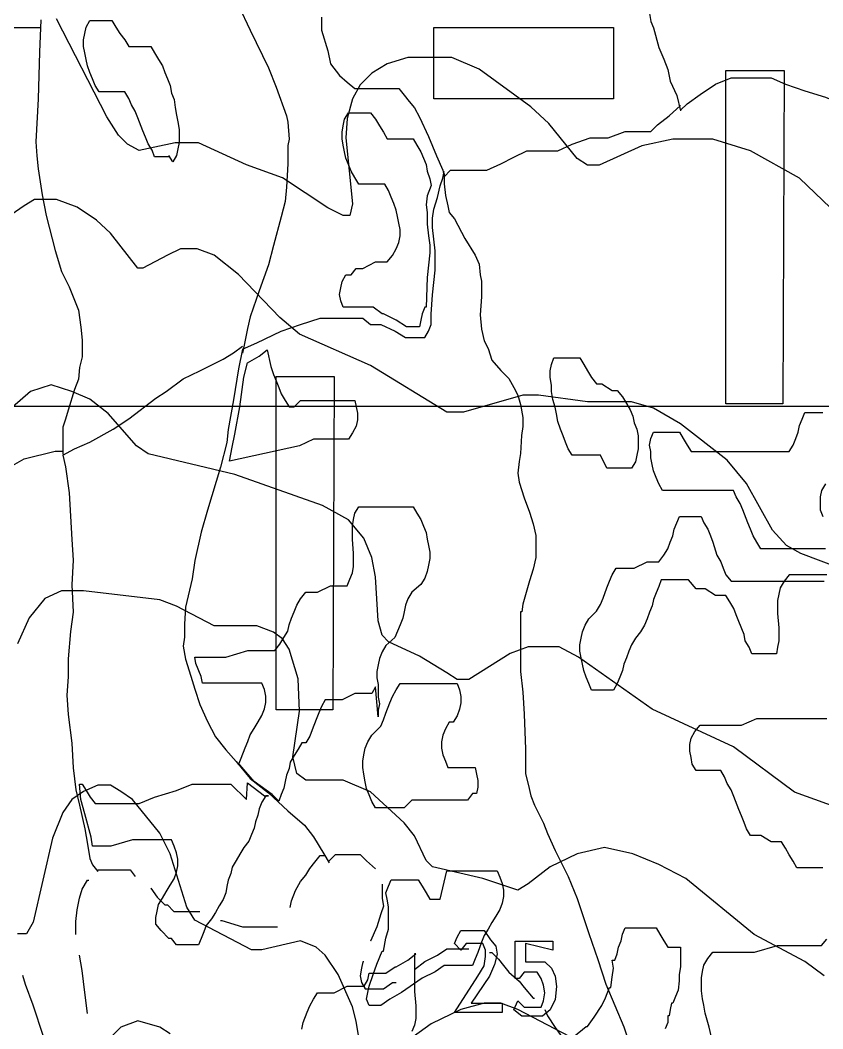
# Model space of a CAD drawing. Extents: x -0.82 to 6.83, y -0.63 to 7.9.
# Drawn here: x 1.9096 to 2.237, y 5.994 to 6.4056 of the extents above; entities that cross this region are included whole.
import ezdxf

# ---------------------------------------------------------------- set-up
doc = ezdxf.new("R2010")
doc.units = 0
for name, color, linetype in [('Grid', 7, 'CONTINUOUS'), ('roads', 7, 'CONTINUOUS'), ('topo', 7, 'CONTINUOUS'), ('topo_grid', 7, 'CONTINUOUS'), ('water', 7, 'CONTINUOUS'), ('white', 7, 'CONTINUOUS')]:
    doc.layers.add(name, color=color, linetype=linetype)

msp = doc.modelspace()

# ---------------------------------------------------------------- linework, layer by layer
at = {"layer": 'Grid', "color": 1}
for points in [[(2.101481, 6.030353), (2.10359, 6.027707), (2.104116, 6.024532), (2.10306, 6.020299), (2.100952, 6.015536), (2.093571, 6.004424), (2.106225, 6.004424), (2.106225, 6.00072), (2.086718, 6.00072), (2.086718, 6.00072), (2.096208, 6.015536), (2.098843, 6.01977), (2.09937, 6.023474), (2.09937, 6.02612), (2.098314, 6.028765), (2.096732, 6.028765), (2.094623, 6.028765), (2.09146, 6.028765), (2.089351, 6.02612), (2.086716, 6.028765), (2.087769, 6.031411), (2.089351, 6.034057), (2.091987, 6.034057), (2.094622, 6.034057), (2.09884, 6.034057)], [(2.115716, 6.028765), (2.115716, 6.021357), (2.117298, 6.021357), (2.119933, 6.021357), (2.123624, 6.021357), (2.12626, 6.018711), (2.127842, 6.015536), (2.128368, 6.011303), (2.127842, 6.006011), (2.125733, 6.001778), (2.12257, 5.999132), (2.118352, 5.999132), (2.114134, 5.999132), (2.11097, 6.001778), (2.112552, 6.005482), (2.115188, 6.002836), (2.117823, 6.002836), (2.120461, 6.002836), (2.12204, 6.002836), (2.123096, 6.005482), (2.123623, 6.008657), (2.123096, 6.011832), (2.12204, 6.014478), (2.120461, 6.017124), (2.117823, 6.017124), (2.115188, 6.017124), (2.113079, 6.014478), (2.111497, 6.014478), (2.111497, 6.029824), (2.126788, 6.029824), (2.126788, 6.02612)]]:
    msp.add_lwpolyline(points, close=True, dxfattribs=at)
at = {"layer": 'roads', "color": 7}
for points in [[(1.882141, 6.608759), (1.883197, 6.555498), (1.884779, 6.466386), (1.885305, 6.420005), (1.885832, 6.41048), (1.886361, 6.407834), (1.886888, 6.405188), (1.890051, 6.402542), (1.894269, 6.402542), (1.901123, 6.402542), (1.911141, 6.402542), (1.917994, 6.402542)], [(2.165279, 6.474826), (2.165279, 6.466889), (2.165806, 6.436303), (2.165806, 6.418841), (2.165806, 6.415136), (2.166332, 6.408257), (2.166859, 6.405082), (2.167914, 6.402436), (2.170023, 6.394499), (2.172132, 6.389736), (2.173711, 6.385503), (2.174767, 6.380741), (2.177402, 6.37492), (2.178985, 6.36857)], [(1.998665, 6.411565), (2.003411, 6.40151), (2.010792, 6.386165), (2.013956, 6.378227), (2.018173, 6.366585), (2.018699, 6.36394), (2.019226, 6.35706), (2.018699, 6.354415), (2.018699, 6.347006), (2.018173, 6.337481), (2.017646, 6.33166), (2.016064, 6.32531), (2.012901, 6.313669), (2.010793, 6.305731), (2.007102, 6.295148), (2.003412, 6.284565), (2.002356, 6.279802), (2.0013, 6.27504), (2.000247, 6.269748)], [(1.917995, 6.405744), (1.917468, 6.392515), (1.916942, 6.373465), (1.915886, 6.356002), (1.916413, 6.350181), (1.916939, 6.34489), (1.918522, 6.334306), (1.920104, 6.32584), (1.923795, 6.311552), (1.92643, 6.303085), (1.929593, 6.296735), (1.933284, 6.28721), (1.93434, 6.280331), (1.934866, 6.27504), (1.934866, 6.270806), (1.934866, 6.26816), (1.93381, 6.263927), (1.933284, 6.259165), (1.931702, 6.254931), (1.929067, 6.246465), (1.928013, 6.24276), (1.926958, 6.239585), (1.926958, 6.234823), (1.926958, 6.231119), (1.926958, 6.231119), (1.926958, 6.228473)], [(2.03241, 6.406802), (2.03241, 6.40151), (2.035045, 6.393044), (2.036101, 6.387752), (2.039791, 6.38299), (2.042955, 6.380344), (2.046118, 6.377698), (2.049809, 6.377698), (2.055609, 6.377698), (2.061408, 6.377698), (2.064046, 6.377698), (2.066155, 6.375052), (2.068263, 6.372406), (2.070372, 6.36976), (2.072483, 6.366056), (2.076174, 6.358119), (2.079337, 6.350181), (2.081973, 6.34436), (2.082499, 6.341715), (2.085134, 6.34436), (2.088299, 6.34436), (2.091988, 6.34436), (2.097262, 6.34436), (2.099897, 6.34436), (2.105697, 6.347006), (2.110969, 6.349652), (2.116242, 6.352298), (2.119932, 6.352298), (2.124151, 6.352298), (2.1289, 6.352298), (2.1347, 6.354944), (2.142081, 6.35759), (2.149463, 6.35759), (2.156317, 6.360235), (2.161589, 6.360235), (2.164753, 6.360235), (2.166862, 6.360235), (2.169497, 6.362881), (2.174242, 6.366585), (2.178987, 6.370819)], [(2.178987, 6.368861), (2.181622, 6.371507), (2.186895, 6.375211), (2.193222, 6.379444), (2.199549, 6.38209), (2.203239, 6.38209), (2.20693, 6.38209), (2.210621, 6.38209), (2.215893, 6.38209), (2.221693, 6.379444), (2.229602, 6.376798), (2.238038, 6.374153), (2.247001, 6.370448), (2.258073, 6.367273), (2.262818, 6.364628), (2.270727, 6.364628), (2.277058, 6.364628), (2.282331, 6.367273), (2.287603, 6.367273)], [(2.000247, 6.271309), (2.006047, 6.273955), (2.016065, 6.278717), (2.023973, 6.281363), (2.031882, 6.284009), (2.036627, 6.284009), (2.041373, 6.284009), (2.045591, 6.284009), (2.049281, 6.284009), (2.052445, 6.281363), (2.056663, 6.281363), (2.062462, 6.278717), (2.06668, 6.276071), (2.070371, 6.276071), (2.07248, 6.276071), (2.074588, 6.276071), (2.076171, 6.278717), (2.077224, 6.281363), (2.077224, 6.285596), (2.07775, 6.293534), (2.078806, 6.303588), (2.078806, 6.307821), (2.078806, 6.311526), (2.078279, 6.316288), (2.077753, 6.321051), (2.077753, 6.324755), (2.078279, 6.328459), (2.079862, 6.333221), (2.080915, 6.337984), (2.081968, 6.341159), (2.082497, 6.343805)], [(2.082499, 6.343011), (2.082499, 6.338778), (2.083025, 6.334015), (2.084081, 6.329782), (2.084608, 6.327136), (2.086716, 6.32449), (2.090934, 6.316553), (2.095153, 6.309674), (2.096735, 6.305969), (2.097261, 6.301736), (2.097788, 6.29909), (2.097788, 6.295915), (2.097788, 6.29274), (2.097261, 6.285332), (2.097788, 6.279511), (2.098841, 6.274749), (2.100423, 6.271574), (2.102005, 6.266811), (2.105696, 6.262578), (2.10886, 6.259403), (2.110969, 6.255699), (2.112551, 6.252524), (2.113607, 6.248819), (2.11466, 6.243528), (2.11466, 6.239824), (2.114133, 6.236119), (2.113607, 6.228711), (2.11308, 6.225536), (2.112554, 6.220774), (2.11308, 6.217069), (2.115189, 6.210719), (2.117298, 6.204899), (2.11888, 6.200136), (2.119933, 6.195374), (2.119933, 6.192728), (2.119933, 6.189024), (2.119933, 6.186378), (2.11888, 6.181615), (2.117298, 6.176853), (2.114662, 6.167328), (2.114136, 6.164153), (2.113609, 6.164153), (2.113609, 6.158861), (2.113609, 6.154099), (2.113609, 6.144574), (2.113609, 6.139811), (2.114662, 6.131344), (2.115189, 6.122349), (2.115715, 6.108061), (2.115715, 6.098007), (2.116771, 6.093774), (2.117824, 6.089011), (2.119406, 6.085307), (2.123097, 6.077899), (2.124679, 6.073665), (2.127843, 6.066786), (2.133115, 6.056203), (2.136806, 6.047207), (2.141551, 6.032919), (2.145242, 6.022336), (2.148405, 6.012282), (2.155787, 5.994819), (2.15895, 5.985294)], [(1.926959, 6.228076), (1.931704, 6.230722), (1.938031, 6.233368), (1.947521, 6.238659), (1.953848, 6.242893), (1.96492, 6.251359), (1.969138, 6.254005), (1.975992, 6.259297), (1.982847, 6.262472), (1.992337, 6.267234), (1.996555, 6.26988), (2.000246, 6.272526)], [(2.000247, 6.271309), (1.998665, 6.263371), (1.996556, 6.250671), (1.994447, 6.238501), (1.993921, 6.233209), (1.991286, 6.223155), (1.986014, 6.205692), (1.983376, 6.196696), (1.98074, 6.185055), (1.979687, 6.177646), (1.977049, 6.166005), (1.976523, 6.159126), (1.976523, 6.153834), (1.975996, 6.15013), (1.977052, 6.144838), (1.979161, 6.137959), (1.980743, 6.132667), (1.982852, 6.126317), (1.986015, 6.119438), (1.989178, 6.113088), (1.993396, 6.107796), (1.997614, 6.103034), (2.003414, 6.096155), (2.010795, 6.090334), (2.018704, 6.082926), (2.025558, 6.077105), (2.029249, 6.072342), (2.033467, 6.065463), (2.035576, 6.061759)], [(1.906395, 6.223922), (1.91114, 6.226568), (1.923794, 6.229743), (1.926958, 6.229743)], [(1.926958, 6.228076), (1.928014, 6.223314), (1.929596, 6.21273), (1.930122, 6.203205), (1.930649, 6.19368), (1.931175, 6.185214), (1.930649, 6.175159), (1.931175, 6.164047), (1.93012, 6.156109), (1.929067, 6.144997), (1.929067, 6.137589), (1.92854, 6.13018), (1.929067, 6.122243), (1.930646, 6.110601), (1.931175, 6.100547), (1.932229, 6.091551), (1.933811, 6.085201), (1.935919, 6.075676), (1.936973, 6.069326), (1.938028, 6.063505), (1.939081, 6.060859), (1.94119, 6.058214)], [(2.019756, 6.043529), (2.020282, 6.046175), (2.021865, 6.050408), (2.023973, 6.054113), (2.026082, 6.056758), (2.027662, 6.059404), (2.02977, 6.06205), (2.031879, 6.064696), (2.033988, 6.064696)], [(2.035574, 6.062526), (2.038209, 6.065172), (2.041372, 6.065172), (2.046118, 6.065172), (2.048227, 6.065172), (2.050865, 6.062526), (2.054555, 6.059351)], [(1.941195, 6.058822), (1.944358, 6.058822), (1.948049, 6.058822), (1.950158, 6.058822), (1.954376, 6.058822), (1.956484, 6.056176)], [(1.932231, 6.03247), (1.932231, 6.037761), (1.932757, 6.042524), (1.93381, 6.047286), (1.934866, 6.05099), (1.936975, 6.054695), (1.937501, 6.054695)], [(1.962812, 6.05144), (1.962812, 6.05144), (1.965447, 6.047736), (1.968611, 6.044561), (1.969664, 6.044561), (1.972299, 6.041915), (1.975463, 6.041915), (1.981263, 6.041915), (1.982845, 6.041915)], [(2.057191, 6.053028), (2.057191, 6.050382), (2.057191, 6.047207), (2.057718, 6.044032), (2.056664, 6.040857), (2.055082, 6.035565), (2.052447, 6.029744), (2.052447, 6.029744)], [(1.991284, 6.038264), (1.991811, 6.038264), (2.000247, 6.035618), (2.004992, 6.035618), (2.00921, 6.035618), (2.012373, 6.035618), (2.013956, 6.035618), (2.014482, 6.035618)], [(2.070373, 6.018235), (2.074591, 6.02141), (2.079863, 6.024056), (2.083554, 6.026702), (2.086717, 6.026702), (2.090408, 6.026702), (2.092517, 6.026702)], [(1.936977, 6.000296), (1.935921, 6.008763), (1.934868, 6.017759), (1.933813, 6.024109)], [(2.100954, 6.025088), (2.102007, 6.025088), (2.104645, 6.022442), (2.106754, 6.019796), (2.108863, 6.01715), (2.113081, 6.013446), (2.115189, 6.0108), (2.11888, 6.006567), (2.119407, 6.006567)], [(2.04981, 6.021384), (2.049283, 6.021384), (2.048757, 6.018738), (2.048228, 6.015563), (2.048757, 6.012917), (2.050336, 6.010271), (2.053501, 6.010271), (2.055609, 6.010271), (2.057718, 6.010271), (2.061408, 6.012917), (2.06299, 6.012917)], [(2.123626, 6.001884), (2.124679, 5.999238), (2.127843, 5.994475), (2.130478, 5.990771), (2.132587, 5.987596), (2.135222, 5.983892), (2.137331, 5.981246)]]:
    msp.add_lwpolyline(points, dxfattribs=at)
at = {"layer": 'topo', "color": 2}
for points in [[(2.240154, 6.328988), (2.2275, 6.341159), (2.207465, 6.352271), (2.192174, 6.357034), (2.17583, 6.357034), (2.163172, 6.354388), (2.145773, 6.346451), (2.141024, 6.346451), (2.136806, 6.349096), (2.125207, 6.363384), (2.117826, 6.370263), (2.096736, 6.385609), (2.085664, 6.390371), (2.077228, 6.390371), (2.067737, 6.390371), (2.059301, 6.387726), (2.052974, 6.384021), (2.048229, 6.379259), (2.045066, 6.373438), (2.042957, 6.365501), (2.042431, 6.357563), (2.045066, 6.330655), (2.04401, 6.325893), (2.041375, 6.325893), (2.035048, 6.329068), (2.016595, 6.341238), (2.001832, 6.34653), (1.982319, 6.355526), (1.972829, 6.355526), (1.958066, 6.352351), (1.953321, 6.354997), (1.94963, 6.358701), (1.944885, 6.366109), (1.924322, 6.406194)], [(2.251751, 6.178996), (2.228025, 6.187992), (2.222225, 6.191167), (2.216425, 6.197517), (2.205881, 6.216567), (2.197972, 6.226092), (2.178991, 6.240908), (2.167919, 6.247258), (2.158951, 6.249904), (2.141025, 6.249904), (2.12099, 6.25255), (2.114663, 6.25255), (2.090409, 6.245671), (2.083555, 6.245671), (2.052448, 6.264721), (2.023449, 6.277421), (2.015541, 6.2843), (1.998669, 6.301763), (1.988651, 6.3097), (1.981792, 6.312346), (1.974938, 6.312346), (1.969666, 6.3097), (1.959648, 6.304408), (1.957539, 6.304408), (1.946467, 6.318696), (1.940667, 6.323988), (1.932759, 6.329279), (1.924323, 6.332454), (1.91536, 6.332454), (1.911142, 6.329808), (1.905869, 6.326104)], [(2.251751, 6.081047), (2.225388, 6.090572), (2.200608, 6.109093), (2.167391, 6.124439), (2.137334, 6.145605), (2.129425, 6.149839), (2.123626, 6.149839), (2.116771, 6.149839), (2.10939, 6.147193), (2.092518, 6.13661), (2.087773, 6.13661), (2.083555, 6.139255), (2.072483, 6.146135), (2.059829, 6.151955), (2.057194, 6.154601), (2.055612, 6.160422), (2.054559, 6.178414), (2.052976, 6.186351), (2.049812, 6.194289), (2.043485, 6.201697), (2.03294, 6.207518), (1.997088, 6.220218), (1.961758, 6.228685), (1.957013, 6.23186), (1.945413, 6.245089), (1.938032, 6.25091), (1.930651, 6.254085), (1.922215, 6.25673), (1.913779, 6.254085), (1.906397, 6.247735)], [(2.237514, 6.015616), (2.229605, 6.021436), (2.209042, 6.032549), (2.181098, 6.055303), (2.170022, 6.061124), (2.159477, 6.065357), (2.147878, 6.068003), (2.136805, 6.065357), (2.125733, 6.060066), (2.11677, 6.053186), (2.112552, 6.050541), (2.098317, 6.055303), (2.077754, 6.060066), (2.075119, 6.062711), (2.070374, 6.072766), (2.066156, 6.078057), (2.052447, 6.090757), (2.041375, 6.09552), (2.026085, 6.09552), (2.022394, 6.098166), (2.020812, 6.105045), (2.023447, 6.123566), (2.022921, 6.136795), (2.01923, 6.148966), (2.016594, 6.153199), (2.012903, 6.155845), (2.006049, 6.158491), (1.994451, 6.158491), (1.98865, 6.158491), (1.973355, 6.166428), (1.966502, 6.169074), (1.935395, 6.172778), (1.92643, 6.172778), (1.919576, 6.169603), (1.913249, 6.161666), (1.908504, 6.151082)], [(2.048754, 5.983892), (2.046645, 5.997121), (2.045063, 6.002942), (2.039263, 6.016171), (2.033991, 6.024109), (2.0303, 6.027284), (2.023973, 6.02993), (2.008156, 6.026225), (2.003939, 6.026225), (1.98074, 6.038396), (1.977572, 6.043688), (1.970718, 6.065384), (1.9665, 6.07385), (1.955428, 6.087609), (1.950683, 6.090784), (1.946465, 6.09343), (1.941192, 6.09343), (1.935392, 6.090784), (1.930647, 6.087609), (1.926956, 6.082317), (1.922739, 6.071734), (1.91483, 6.03747), (1.912195, 6.032708), (1.908504, 6.032708)], [(2.136804, 5.989184), (2.112551, 6.001884), (2.105697, 6.00453), (2.098843, 6.00453), (2.089353, 6.001884), (2.077226, 5.996063), (2.069844, 5.990771)], [(1.970689, 5.992015), (1.966472, 5.994661), (1.957508, 5.997306), (1.950654, 5.994661), (1.946964, 5.990956)]]:
    msp.add_lwpolyline(points, dxfattribs=at)
at = {"layer": 'topo_grid', "color": 7}
msp.add_lwpolyline([(1.59953, 6.248105), (1.636969, 6.248105), (1.673876, 6.248105), (1.711311, 6.248105), (1.748218, 6.248105), (1.785652, 6.248105), (1.822559, 6.248105), (1.859998, 6.248105), (1.897433, 6.248105), (1.93434, 6.248105), (1.971774, 6.248105), (2.008681, 6.248105), (2.04612, 6.248105), (2.083027, 6.248105), (2.120462, 6.248105), (2.157896, 6.248105), (2.194803, 6.248105), (2.232242, 6.248105), (2.269149, 6.248105)], dxfattribs=at)
at = {"layer": 'water', "color": 4}
msp.add_lwpolyline([(1.925903, 5.962355), (1.925903, 5.967118), (1.923794, 5.975584), (1.922212, 5.98458), (1.919048, 5.99093), (1.91483, 6.00363), (1.911667, 6.012097), (1.910611, 6.015801)], dxfattribs=at)
at = {"layer": 'white', "color": 7}
for points in [[(1.970193, 6.34989), (1.968611, 6.34989), (1.966502, 6.34989), (1.964393, 6.34989), (1.96334, 6.352536), (1.961758, 6.355182), (1.960705, 6.357828), (1.959649, 6.360474), (1.957541, 6.365765), (1.956488, 6.368411), (1.954905, 6.371057), (1.953852, 6.373703), (1.95227, 6.376349), (1.950161, 6.376349), (1.948053, 6.376349), (1.945944, 6.376349), (1.943835, 6.376349), (1.941727, 6.376349), (1.940144, 6.378994), (1.939091, 6.38164), (1.938036, 6.384286), (1.936983, 6.386932), (1.936456, 6.389578), (1.93593, 6.392224), (1.935403, 6.394869), (1.935403, 6.397515), (1.93593, 6.400161), (1.936456, 6.402807), (1.938038, 6.405453), (1.93962, 6.405453), (1.941729, 6.405453), (1.943311, 6.405453), (1.94542, 6.405453), (1.947002, 6.405453), (1.948585, 6.402807), (1.950167, 6.400161), (1.952275, 6.397515), (1.953858, 6.394869), (1.955966, 6.394869), (1.960184, 6.394869), (1.96282, 6.394869), (1.964402, 6.392224), (1.965984, 6.389578), (1.967566, 6.386932), (1.968622, 6.384286), (1.969675, 6.38164), (1.970731, 6.378994), (1.971257, 6.375819), (1.97231, 6.373174), (1.972837, 6.369999), (1.973363, 6.366824), (1.973892, 6.364178), (1.974419, 6.361003), (1.974419, 6.358357), (1.974419, 6.355711), (1.973892, 6.353065), (1.973363, 6.350419), (1.971784, 6.347774), (1.970194, 6.350419), (1.970194, 6.350419)], [(2.23804, 6.189897), (2.236985, 6.189897), (2.234876, 6.189897), (2.232771, 6.189897), (2.230134, 6.189897), (2.226971, 6.189897), (2.221698, 6.189897), (2.219063, 6.189897), (2.216428, 6.189897), (2.213792, 6.189897), (2.211684, 6.189897), (2.210101, 6.192543), (2.208519, 6.195188), (2.207466, 6.197834), (2.20641, 6.20048), (2.204302, 6.205772), (2.203249, 6.208418), (2.201666, 6.211063), (2.200613, 6.213709), (2.198499, 6.213709), (2.196396, 6.213709), (2.194282, 6.213709), (2.191647, 6.213709), (2.189011, 6.213709), (2.183211, 6.213709), (2.180576, 6.213709), (2.177941, 6.213709), (2.175303, 6.213709), (2.173194, 6.213709), (2.171612, 6.213709), (2.17003, 6.216355), (2.168977, 6.219001), (2.167921, 6.221647), (2.167394, 6.224293), (2.166868, 6.226938), (2.166868, 6.229584), (2.166341, 6.23223), (2.166868, 6.234876), (2.167921, 6.237522), (2.168977, 6.237522), (2.170559, 6.237522), (2.172668, 6.237522), (2.174776, 6.237522), (2.176359, 6.237522), (2.178467, 6.237522), (2.180049, 6.234876), (2.181632, 6.23223), (2.183214, 6.229584), (2.185323, 6.229584), (2.187431, 6.229584), (2.190069, 6.229584), (2.192704, 6.229584), (2.19534, 6.229584), (2.198504, 6.229584), (2.201671, 6.229584), (2.204309, 6.229584), (2.207471, 6.229584), (2.210636, 6.229584), (2.213271, 6.229584), (2.215906, 6.229584), (2.218541, 6.229584), (2.221177, 6.229584), (2.223285, 6.229584), (2.224867, 6.23223), (2.225923, 6.234876), (2.226976, 6.237522), (2.227503, 6.240168), (2.228558, 6.242813), (2.229611, 6.245459), (2.231194, 6.245459), (2.232776, 6.245459), (2.234885, 6.245459), (2.236993, 6.245459)], [(2.238046, 6.216355), (2.236464, 6.213709), (2.235938, 6.211063), (2.235938, 6.208418), (2.235938, 6.205772), (2.236993, 6.203126)], [(2.238583, 6.179313), (2.236474, 6.179313), (2.233839, 6.179313), (2.230676, 6.179313), (2.228038, 6.179313), (2.22593, 6.179313), (2.223294, 6.179313), (2.221186, 6.176668), (2.219603, 6.174022), (2.219077, 6.171376), (2.21855, 6.16873), (2.21855, 6.166084), (2.21855, 6.163438), (2.219077, 6.157618), (2.219077, 6.154972), (2.219077, 6.152326), (2.21855, 6.14968), (2.218024, 6.147034), (2.216442, 6.147034), (2.214862, 6.147034), (2.21328, 6.147034), (2.211171, 6.147034), (2.209589, 6.147034), (2.208007, 6.147034), (2.206954, 6.14968), (2.205371, 6.152326), (2.204845, 6.154972), (2.202736, 6.160263), (2.20168, 6.162909), (2.200627, 6.165555), (2.19904, 6.168201), (2.197463, 6.170847), (2.195349, 6.170847), (2.19324, 6.170847), (2.189022, 6.173493), (2.186914, 6.173493), (2.185331, 6.173493), (2.182167, 6.177197), (2.180585, 6.177197), (2.179003, 6.177197), (2.176894, 6.177197), (2.175296, 6.177197), (2.173187, 6.177197), (2.171078, 6.177197), (2.170023, 6.174551), (2.16897, 6.171905), (2.167914, 6.169259), (2.167387, 6.166613), (2.166334, 6.163968), (2.165281, 6.161322), (2.164226, 6.158676), (2.162643, 6.15603), (2.160535, 6.153384), (2.158955, 6.150738), (2.157899, 6.148093), (2.156846, 6.145447), (2.155791, 6.142801), (2.155264, 6.140155), (2.154211, 6.137509), (2.153155, 6.134863), (2.151573, 6.132218), (2.149991, 6.132218), (2.147882, 6.132218), (2.1463, 6.132218), (2.144191, 6.132218), (2.142609, 6.132218), (2.141556, 6.134863), (2.1405, 6.137509), (2.139447, 6.140155), (2.138921, 6.142801), (2.138394, 6.145447), (2.137865, 6.148093), (2.137865, 6.150738), (2.138394, 6.153384), (2.138921, 6.15603), (2.139974, 6.158676), (2.141556, 6.161322), (2.144719, 6.164497), (2.146301, 6.167143), (2.147357, 6.169788), (2.148936, 6.174022), (2.149992, 6.176668), (2.151045, 6.179313), (2.152627, 6.181959), (2.154736, 6.181959), (2.157371, 6.181959), (2.160006, 6.181959), (2.16528, 6.184605), (2.167388, 6.184605), (2.170024, 6.184605), (2.172132, 6.187251), (2.173715, 6.189897), (2.174768, 6.192543), (2.175823, 6.195188), (2.17635, 6.197834), (2.177403, 6.20048), (2.178459, 6.203126), (2.180041, 6.203126), (2.181623, 6.203126), (2.183732, 6.203126), (2.185314, 6.203126), (2.187423, 6.203126), (2.188476, 6.20048), (2.190058, 6.197834), (2.191114, 6.195188), (2.192167, 6.192543), (2.193749, 6.187251), (2.195331, 6.184605), (2.196389, 6.181959), (2.197442, 6.179313), (2.199548, 6.176668), (2.201662, 6.176668), (2.203771, 6.176668), (2.206406, 6.176668), (2.20957, 6.176668), (2.212206, 6.176668), (2.215369, 6.176668), (2.218533, 6.176668), (2.221696, 6.176668), (2.224334, 6.176668), (2.227497, 6.176668), (2.230132, 6.176668), (2.23277, 6.176668), (2.235405, 6.176668), (2.237514, 6.176668)], [(2.236994, 6.059722), (2.235412, 6.059722), (2.233303, 6.059722), (2.228558, 6.059722), (2.22645, 6.059722), (2.224867, 6.062368), (2.223285, 6.065013), (2.221703, 6.067659), (2.220124, 6.070305), (2.218015, 6.070305), (2.215906, 6.070305), (2.211688, 6.072951), (2.209579, 6.072951), (2.207471, 6.072951), (2.205888, 6.075597), (2.204835, 6.078243), (2.20378, 6.080888), (2.202727, 6.083534), (2.200618, 6.088826), (2.19956, 6.091472), (2.197983, 6.094118), (2.19693, 6.096763), (2.195342, 6.099409), (2.193233, 6.099409), (2.191125, 6.099409), (2.189016, 6.099409), (2.186907, 6.099409), (2.185325, 6.099409), (2.183743, 6.102055), (2.183216, 6.104701), (2.18269, 6.107347), (2.18269, 6.109993), (2.183216, 6.112638), (2.184798, 6.115284), (2.186907, 6.11793), (2.189016, 6.11793), (2.191651, 6.11793), (2.194815, 6.11793), (2.197456, 6.11793), (2.203783, 6.11793), (2.21011, 6.120576), (2.216437, 6.120576), (2.219072, 6.120576), (2.222236, 6.120576), (2.225399, 6.120576), (2.228563, 6.120576), (2.231198, 6.120576), (2.233834, 6.120576), (2.236469, 6.120576), (2.238578, 6.120576)], [(2.135219, 5.990771), (2.140491, 5.995005), (2.141017, 5.995005), (2.143653, 5.998709), (2.146817, 6.003471), (2.146817, 6.003471), (2.148399, 6.006646), (2.148399, 6.006646), (2.149979, 6.01088), (2.150505, 6.01088), (2.151032, 6.015113), (2.151561, 6.018817), (2.151561, 6.018817), (2.151032, 6.021992), (2.151032, 6.021992), (2.151032, 6.021992), (2.152087, 6.021992), (2.153143, 6.024638), (2.153669, 6.027284), (2.154722, 6.02993), (2.155249, 6.032575), (2.156305, 6.035221), (2.157887, 6.035221), (2.159469, 6.035221), (2.161578, 6.035221), (2.163687, 6.035221), (2.165795, 6.035221), (2.167378, 6.035221), (2.16896, 6.035221), (2.170542, 6.032575), (2.172124, 6.02993), (2.173706, 6.027284), (2.175815, 6.027284), (2.177924, 6.027284), (2.178977, 6.027284), (2.178977, 6.027284), (2.178977, 6.024638), (2.178977, 6.021992), (2.178977, 6.019346), (2.17845, 6.016171), (2.17845, 6.016171), (2.17845, 6.013525), (2.177924, 6.009821), (2.176871, 6.007175), (2.175815, 6.00453), (2.175289, 6.00453), (2.175289, 6.00453), (2.174762, 6.001884), (2.174236, 5.999238), (2.173709, 5.999238), (2.173709, 5.999238), (2.173709, 5.996592), (2.172653, 5.993946)], [(2.196926, 5.967223), (2.190594, 5.994634), (2.189012, 6.000455), (2.188486, 6.00363), (2.187959, 6.006276), (2.187433, 6.009451), (2.187433, 6.012097), (2.187433, 6.014743), (2.187959, 6.017388), (2.188486, 6.020034), (2.190068, 6.02268), (2.192177, 6.025326), (2.194285, 6.025326), (2.196926, 6.025326), (2.200085, 6.025326), (2.202725, 6.025326), (2.209052, 6.025326), (2.218543, 6.027972), (2.22487, 6.027972), (2.228033, 6.027972), (2.230668, 6.027972), (2.233833, 6.027972), (2.236468, 6.027972), (2.238577, 6.030618)], [(2.024509, 5.99392), (2.025036, 5.996566), (2.026618, 6.000799), (2.027671, 6.003445), (2.029253, 6.006091), (2.030836, 6.008736), (2.032944, 6.008736), (2.035053, 6.008736), (2.037691, 6.008736), (2.042963, 6.011382), (2.045598, 6.011382), (2.047707, 6.011382), (2.049816, 6.011382), (2.051398, 6.014028), (2.051924, 6.016674), (2.051924, 6.016674), (2.05298, 6.016674), (2.055089, 6.016674), (2.055615, 6.016674), (2.056142, 6.016674), (2.057724, 6.016674), (2.058253, 6.016674), (2.05878, 6.016674), (2.06247, 6.01932), (2.062999, 6.01932), (2.067744, 6.021966), (2.070907, 6.024611), (2.07038, 6.024611), (2.07038, 6.021966), (2.070372, 6.009266), (2.070372, 6.009266), (2.070899, 6.003445), (2.070899, 6.000799), (2.070899, 5.998153), (2.070372, 5.995507), (2.069319, 5.992861)]]:
    msp.add_lwpolyline(points, dxfattribs=at)
for points in [[(2.15157, 6.373544), (2.078283, 6.373544), (2.078283, 6.402542), (2.15157, 6.402542), (2.15157, 6.373544)], [(2.220641, 6.249058), (2.197442, 6.249058), (2.197442, 6.38508), (2.221168, 6.38508), (2.220642, 6.249058)], [(2.075118, 6.288428), (2.074592, 6.288428), (2.073536, 6.285782), (2.073009, 6.283136), (2.072483, 6.28049), (2.071956, 6.28049), (2.070374, 6.28049), (2.067211, 6.28049), (2.062993, 6.283136), (2.05772, 6.285782), (2.057194, 6.285782), (2.053503, 6.288428), (2.05034, 6.288428), (2.049813, 6.288428), (2.046122, 6.288428), (2.045593, 6.288428), (2.041903, 6.288428), (2.041377, 6.288428), (2.040321, 6.291073), (2.039794, 6.293719), (2.040321, 6.296365), (2.040847, 6.299011), (2.04243, 6.301657), (2.044538, 6.301657), (2.046647, 6.304303), (2.049282, 6.304303), (2.054555, 6.306948), (2.057191, 6.306948), (2.059299, 6.306948), (2.061408, 6.309594), (2.06299, 6.31224), (2.064046, 6.314886), (2.064573, 6.317532), (2.064573, 6.320178), (2.064046, 6.322823), (2.06352, 6.325469), (2.062993, 6.328115), (2.061937, 6.330761), (2.060884, 6.333407), (2.059829, 6.336053), (2.058246, 6.338698), (2.056138, 6.338698), (2.054029, 6.338698), (2.05192, 6.338698), (2.049282, 6.338698), (2.0477, 6.338698), (2.046118, 6.341344), (2.044536, 6.34399), (2.043483, 6.346636), (2.042427, 6.349282), (2.0419, 6.351928), (2.041374, 6.354573), (2.040847, 6.357219), (2.040847, 6.359865), (2.041374, 6.362511), (2.0419, 6.365157), (2.043483, 6.367803), (2.045065, 6.367803), (2.047174, 6.367803), (2.048756, 6.367803), (2.050865, 6.367803), (2.052447, 6.367803), (2.054555, 6.365157), (2.056138, 6.362511), (2.05772, 6.359865), (2.059302, 6.357219), (2.061411, 6.357219), (2.065629, 6.357219), (2.067738, 6.357219), (2.069846, 6.357219), (2.071428, 6.354573), (2.073011, 6.351928), (2.074064, 6.349282), (2.075119, 6.346636), (2.075646, 6.34399), (2.076699, 6.340815), (2.077225, 6.338169), (2.075646, 6.333936), (2.075646, 6.333936), (2.075117, 6.330232), (2.075117, 6.330232), (2.075117, 6.330232), (2.075646, 6.327057), (2.075646, 6.322294), (2.076172, 6.317532), (2.076699, 6.313828), (2.076699, 6.313828), (2.076699, 6.310653), (2.075643, 6.300598), (2.075117, 6.288428)], [(2.023974, 6.25046), (2.026609, 6.25046), (2.029245, 6.25046), (2.035045, 6.25046), (2.03768, 6.25046), (2.040315, 6.25046), (2.042424, 6.25046), (2.044533, 6.25046), (2.046115, 6.25046), (2.046641, 6.247814), (2.047168, 6.245168), (2.047168, 6.242522), (2.046641, 6.239876), (2.045059, 6.237231), (2.043479, 6.234585), (2.040842, 6.234585), (2.038206, 6.234585), (2.035571, 6.234585), (2.032407, 6.234585), (2.029244, 6.234585), (2.023444, 6.231939), (1.994973, 6.225589), (1.996029, 6.23141), (1.996029, 6.23141), (1.997082, 6.236701), (1.997082, 6.236701), (1.999191, 6.247814), (1.999191, 6.247814), (2.000773, 6.259985), (2.000773, 6.259985), (2.002355, 6.265806), (2.007101, 6.268451), (2.010264, 6.271097), (2.011846, 6.264218), (2.012899, 6.261043), (2.013955, 6.258397), (2.015008, 6.255751), (2.016064, 6.253106), (2.017646, 6.25046), (2.019228, 6.247814), (2.021337, 6.247814), (2.023975, 6.25046)], [(2.146297, 6.228076), (2.143662, 6.228076), (2.141027, 6.228076), (2.138391, 6.228076), (2.136283, 6.228076), (2.1347, 6.228076), (2.133118, 6.230722), (2.132065, 6.233368), (2.131009, 6.236014), (2.129956, 6.238659), (2.128901, 6.241834), (2.128374, 6.245009), (2.127848, 6.247655), (2.126795, 6.25083), (2.126268, 6.254005), (2.126268, 6.256651), (2.125742, 6.259826), (2.125742, 6.262472), (2.126268, 6.265118), (2.127321, 6.267764), (2.128377, 6.267764), (2.129959, 6.267764), (2.132068, 6.267764), (2.134177, 6.267764), (2.136285, 6.267764), (2.137867, 6.267764), (2.13945, 6.265118), (2.141032, 6.262472), (2.142611, 6.259826), (2.14472, 6.25718), (2.146829, 6.25718), (2.151047, 6.254534), (2.153156, 6.254534), (2.155264, 6.251889), (2.156847, 6.249243), (2.158429, 6.246597), (2.159482, 6.243951), (2.160008, 6.241305), (2.161064, 6.238659), (2.161591, 6.236014), (2.161591, 6.233368), (2.161591, 6.230722), (2.161064, 6.228076), (2.160537, 6.22543), (2.158955, 6.222784), (2.156847, 6.222784), (2.154211, 6.222784), (2.151573, 6.222784), (2.148938, 6.222784), (2.146298, 6.228076)], [(2.037682, 6.260196), (2.037155, 6.124148), (2.013956, 6.124148), (2.013956, 6.260196), (2.037682, 6.260196)], [(2.054554, 6.133514), (2.052972, 6.130868), (2.050863, 6.130868), (2.048754, 6.130868), (2.046119, 6.130868), (2.040846, 6.128222), (2.038737, 6.128222), (2.036102, 6.128222), (2.033993, 6.128222), (2.032411, 6.125576), (2.031358, 6.122931), (2.030302, 6.120285), (2.02872, 6.116051), (2.027665, 6.113406), (2.026082, 6.11076), (2.0245, 6.11076), (2.022918, 6.108114), (2.021336, 6.105468), (2.019753, 6.102822), (2.019227, 6.100176), (2.018174, 6.097531), (2.017647, 6.094885), (2.017121, 6.092239), (2.016065, 6.089593), (2.015012, 6.086947), (2.012374, 6.089593), (2.004993, 6.094885), (1.999193, 6.101764), (1.998668, 6.101764), (1.999723, 6.10441), (2.001306, 6.108643), (2.002359, 6.111289), (2.003412, 6.113935), (2.004994, 6.116581), (2.006576, 6.119226), (2.008158, 6.121872), (2.009211, 6.124518), (2.009738, 6.127164), (2.009738, 6.12981), (2.009211, 6.132456), (2.008158, 6.135101), (2.006576, 6.135101), (2.004467, 6.135101), (2.002359, 6.135101), (1.999723, 6.135101), (1.997088, 6.135101), (1.991288, 6.135101), (1.988653, 6.135101), (1.986015, 6.135101), (1.983906, 6.135101), (1.98338, 6.137747), (1.981271, 6.143039), (1.980744, 6.145685), (1.980744, 6.145685), (1.982853, 6.145685), (1.984962, 6.145685), (1.987597, 6.145685), (1.990235, 6.145685), (1.993398, 6.145685), (2.002361, 6.148331), (2.005525, 6.148331), (2.00816, 6.148331), (2.010795, 6.148331), (2.013431, 6.148331), (2.015539, 6.150976), (2.017122, 6.153622), (2.018704, 6.156268), (2.01923, 6.158914), (2.020283, 6.16156), (2.021339, 6.164206), (2.022395, 6.166851), (2.023977, 6.169497), (2.026086, 6.172143), (2.028194, 6.172143), (2.03083, 6.172143), (2.036103, 6.174789), (2.038738, 6.174789), (2.040847, 6.174789), (2.042956, 6.174789), (2.044011, 6.177435), (2.045064, 6.180081), (2.045591, 6.182726), (2.045591, 6.185372), (2.045591, 6.188018), (2.045064, 6.193839), (2.045064, 6.196485), (2.045064, 6.199131), (2.045591, 6.201776), (2.046117, 6.204422), (2.0477, 6.207068), (2.049808, 6.207068), (2.051917, 6.207068), (2.054552, 6.207068), (2.057188, 6.207068), (2.059825, 6.207068), (2.062988, 6.207068), (2.065624, 6.207068), (2.067732, 6.207068), (2.069841, 6.207068), (2.071423, 6.204422), (2.073005, 6.201776), (2.074058, 6.199131), (2.075114, 6.196485), (2.075641, 6.193839), (2.076167, 6.191193), (2.076694, 6.188547), (2.076694, 6.185901), (2.076167, 6.183256), (2.075641, 6.18061), (2.074585, 6.177964), (2.073003, 6.175318), (2.069313, 6.172143), (2.06773, 6.169497), (2.066677, 6.166851), (2.066148, 6.164206), (2.065622, 6.16156), (2.064569, 6.158914), (2.063513, 6.156268), (2.06246, 6.153622), (2.058769, 6.150447), (2.057186, 6.147801), (2.056133, 6.145156), (2.055607, 6.14251), (2.05508, 6.139864), (2.05508, 6.137218), (2.055607, 6.134572), (2.055607, 6.129281), (2.056133, 6.126635), (2.055607, 6.123989), (2.055607, 6.121343), (2.054554, 6.133514)], [(2.066154, 6.084169), (2.063518, 6.084169), (2.060882, 6.084169), (2.058244, 6.084169), (2.056135, 6.084169), (2.054553, 6.084169), (2.052971, 6.086815), (2.051915, 6.089461), (2.050862, 6.092107), (2.050336, 6.094753), (2.049809, 6.097928), (2.049283, 6.100573), (2.049283, 6.103219), (2.049809, 6.105865), (2.050336, 6.108511), (2.051389, 6.111157), (2.052971, 6.113803), (2.056662, 6.117507), (2.057715, 6.120153), (2.058771, 6.122798), (2.060353, 6.127032), (2.061408, 6.129678), (2.062991, 6.132323), (2.064573, 6.134969), (2.066682, 6.134969), (2.069319, 6.134969), (2.071955, 6.134969), (2.07459, 6.134969), (2.077225, 6.134969), (2.07986, 6.134969), (2.082498, 6.134969), (2.084607, 6.134969), (2.086716, 6.134969), (2.087769, 6.134969), (2.088825, 6.132323), (2.089351, 6.129678), (2.089351, 6.127032), (2.088825, 6.124386), (2.087769, 6.12174), (2.086187, 6.119094), (2.084604, 6.119094), (2.083022, 6.116448), (2.081969, 6.113803), (2.08144, 6.111157), (2.08144, 6.108511), (2.081969, 6.105865), (2.083022, 6.103219), (2.084078, 6.100573), (2.086187, 6.100573), (2.087769, 6.100573), (2.089878, 6.100573), (2.091986, 6.100573), (2.093569, 6.100573), (2.095151, 6.100573), (2.095677, 6.097928), (2.096204, 6.095282), (2.096204, 6.092636), (2.095677, 6.08999), (2.094095, 6.08999), (2.091986, 6.087344), (2.089878, 6.087344), (2.087242, 6.087344), (2.084607, 6.087344), (2.081443, 6.087344), (2.07828, 6.087344), (2.075116, 6.087344), (2.072481, 6.087344), (2.069317, 6.087344), (2.066154, 6.084169)], [(2.002355, 6.094409), (2.009209, 6.089117), (2.009736, 6.089117), (2.010791, 6.089117), (2.009736, 6.089117), (2.008153, 6.086471), (2.007098, 6.083825), (2.006571, 6.081179), (2.005518, 6.078534), (2.004992, 6.075888), (2.003936, 6.073242), (2.002883, 6.070596), (2.000774, 6.06795), (1.999192, 6.065304), (1.99761, 6.062659), (1.996028, 6.060013), (1.995501, 6.057367), (1.994448, 6.054721), (1.993921, 6.052075), (1.993395, 6.049429), (1.992339, 6.046784), (1.990757, 6.044138), (1.989175, 6.041492), (1.987593, 6.038846), (1.985484, 6.0362), (1.984431, 6.033554), (1.983375, 6.030909), (1.982322, 6.028263), (1.981797, 6.028263), (1.975997, 6.028263), (1.973361, 6.028263), (1.971253, 6.030909), (1.970197, 6.030909), (1.967034, 6.034084), (1.964925, 6.036729), (1.964925, 6.039375), (1.965452, 6.042021), (1.965979, 6.044667), (1.967561, 6.047313), (1.969143, 6.049959), (1.970725, 6.052604), (1.972307, 6.05525), (1.97336, 6.057896), (1.973887, 6.060542), (1.973887, 6.063188), (1.97336, 6.065834), (1.972307, 6.068479), (1.971252, 6.071125), (1.969143, 6.071125), (1.967034, 6.071125), (1.964399, 6.071125), (1.961236, 6.071125), (1.958601, 6.071125), (1.955436, 6.071125), (1.946473, 6.068479), (1.943311, 6.068479), (1.940146, 6.068479), (1.939091, 6.068479), (1.938564, 6.072184), (1.938564, 6.072184), (1.935929, 6.081709), (1.934347, 6.087529), (1.93382, 6.093879), (1.934876, 6.093879), (1.936458, 6.091234), (1.93804, 6.088588), (1.940149, 6.085942), (1.941731, 6.085942), (1.944367, 6.085942), (1.946475, 6.085942), (1.949111, 6.085942), (1.952274, 6.085942), (1.95491, 6.085942), (1.958074, 6.085942), (1.9644, 6.088588), (1.973364, 6.091234), (1.979691, 6.093879), (1.982854, 6.093879), (1.985489, 6.093879), (1.988653, 6.093879), (1.991288, 6.093879), (1.993397, 6.093879), (1.994979, 6.093879), (1.995506, 6.093879), (1.995506, 6.093879), (2.001833, 6.087529), (2.002354, 6.094409)], [(2.083554, 6.058531), (2.086189, 6.058531), (2.088825, 6.058531), (2.094625, 6.058531), (2.09726, 6.058531), (2.099898, 6.058531), (2.102007, 6.058531), (2.104115, 6.058531), (2.105168, 6.055885), (2.106224, 6.053239), (2.106751, 6.050594), (2.106751, 6.047948), (2.106224, 6.045302), (2.105168, 6.042656), (2.103586, 6.04001), (2.102004, 6.037364), (2.100422, 6.034719), (2.09884, 6.032073), (2.097787, 6.029427), (2.096204, 6.025194), (2.095149, 6.022548), (2.094096, 6.019902), (2.09304, 6.019902), (2.092513, 6.019902), (2.090936, 6.019902), (2.090409, 6.019902), (2.086191, 6.019902), (2.083027, 6.019902), (2.0825, 6.019902), (2.07881, 6.017256), (2.073537, 6.01461), (2.065101, 6.008789), (2.060356, 6.006144), (2.056666, 6.003498), (2.055612, 6.003498), (2.05403, 6.003498), (2.051922, 6.003498), (2.050866, 6.006144), (2.051392, 6.008789), (2.051919, 6.011435), (2.053501, 6.016198), (2.055083, 6.020431), (2.057192, 6.025723), (2.057719, 6.025723), (2.058774, 6.031014), (2.059827, 6.034719), (2.059827, 6.034719), (2.059827, 6.034719), (2.059827, 6.037364), (2.059827, 6.040539), (2.059827, 6.043714), (2.059827, 6.043714), (2.059301, 6.046889), (2.059301, 6.046889), (2.058774, 6.049535), (2.058774, 6.049535), (2.059827, 6.052181), (2.060883, 6.054827), (2.062465, 6.054827), (2.064047, 6.054827), (2.066156, 6.054827), (2.068265, 6.054827), (2.069847, 6.054827), (2.071956, 6.054827), (2.073538, 6.052181), (2.07512, 6.049535), (2.076702, 6.046889), (2.078811, 6.046889), (2.08092, 6.046889), (2.083555, 6.058531)]]:
    msp.add_lwpolyline(points, close=True, dxfattribs=at)

doc.saveas('drawing.dxf')
